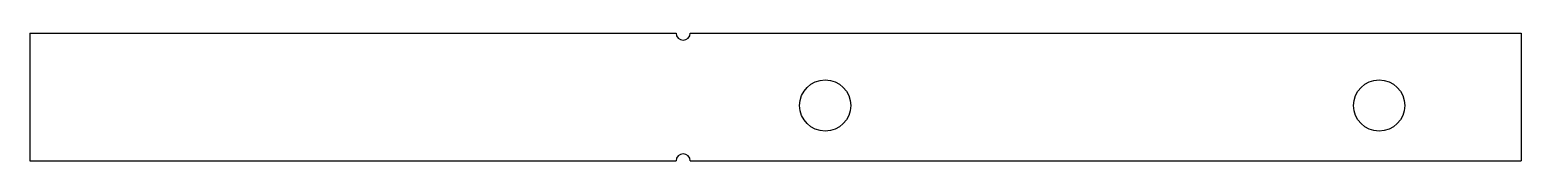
# Model space of a CAD drawing. Extents: x -286 to 239, y 174 to 219.
import ezdxf

# ---------------------------------------------------------------- set-up
doc = ezdxf.new("R2010")
doc.units = 0
doc.layers.get('0').update_dxf_attribs({"linetype": 'CONTINUOUS'})

msp = doc.modelspace()

# ---------------------------------------------------------------- linework, layer by layer
for p, q in [((-285.96, 219.16), (-58.46, 219.16)), ((-285.96, 219.16), (-285.96, 174.16)), ((-53.46, 219.16), (239.04, 219.16)), ((239.04, 219.16), (239.04, 174.16)), ((-285.96, 174.16), (-58.46, 174.16)), ((-53.46, 174.16), (239.04, 174.16))]:
    msp.add_line(p, q)
for centre in [(-5.96, 193.66), (189.04, 193.66)]:
    msp.add_circle(centre, 9)
for centre, start, end in [((-55.96, 219.16), 180, 0), ((-55.96, 174.16), 0, 180)]:
    msp.add_arc(centre, 2.5, start, end)

doc.saveas('drawing.dxf')
